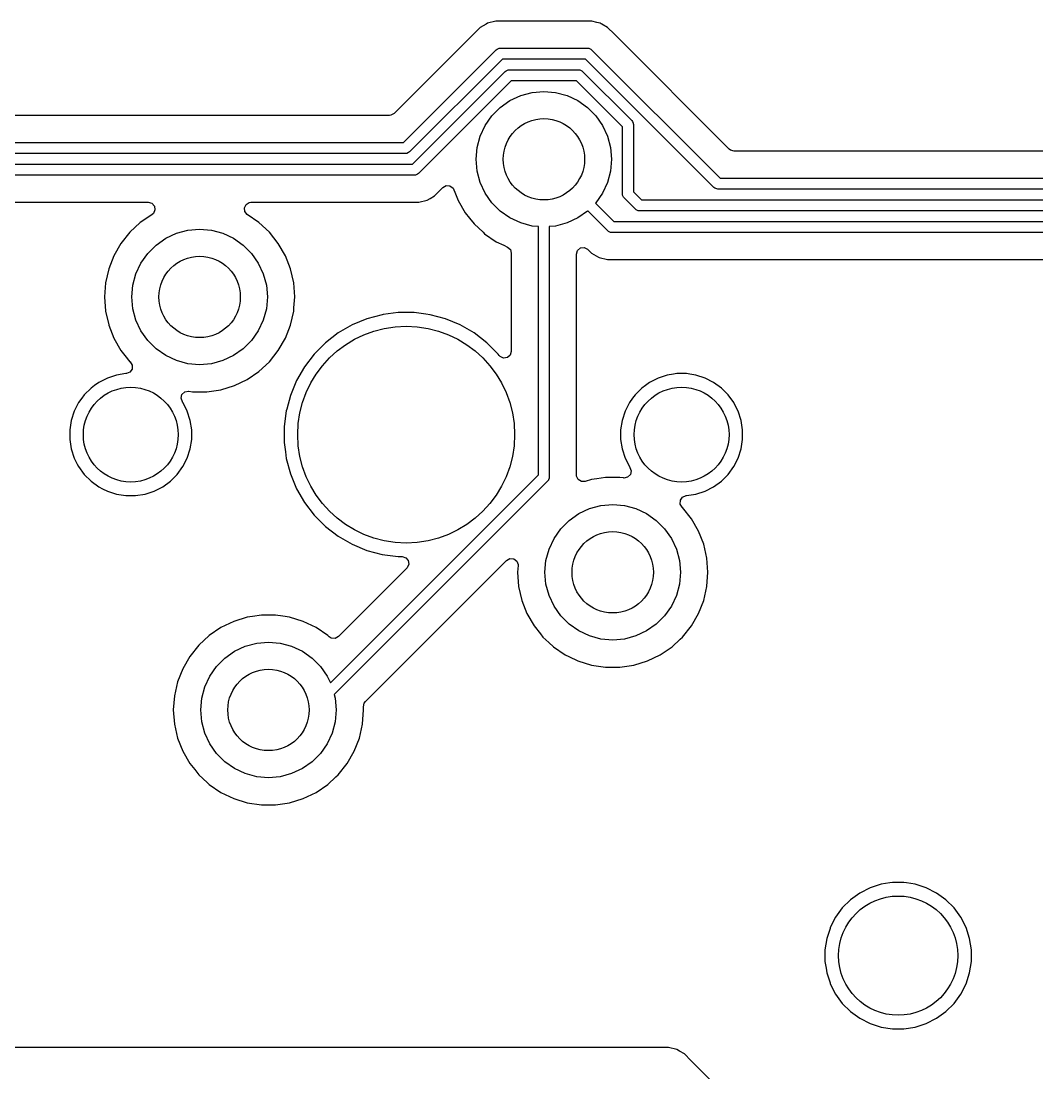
# Model space of a CAD drawing. Extents: x 98 to 223, y -135 to -41.
# Drawn here: x 137.99 to 156.73, y -81.15 to -61.74 of the extents above; entities that cross this region are included whole.
import ezdxf

# ---------------------------------------------------------------- set-up
doc = ezdxf.new("R2010")
doc.units = 0
doc.layers.add('BLACK', color=7, linetype='CONTINUOUS')

msp = doc.modelspace()

# ---------------------------------------------------------------- linework, layer by layer
at = {"layer": 'BLACK', "linetype": 'CONTINUOUS'}
for p, q in [((146.461064, -61.863231), (146.34926, -61.975036)), ((146.461069, -61.863227), (146.461064, -61.863231)), ((146.570042, -61.800313), (146.461069, -61.863227)), ((146.570044, -61.800312), (146.570042, -61.800313)), ((146.570046, -61.800311), (146.570044, -61.800312)), ((146.572335, -61.798988), (146.570046, -61.800311)), ((146.597994, -61.784173), (146.572335, -61.798988)), ((146.750725, -61.74325), (146.597994, -61.784173)), ((148.358549, -61.74325), (146.750725, -61.74325)), ((148.358565, -61.743249), (148.358549, -61.74325)), ((148.366161, -61.743249), (148.358565, -61.743249)), ((148.524275, -61.743249), (148.366161, -61.743249)), ((148.615911, -61.767803), (148.524275, -61.743249)), ((148.677005, -61.784173), (148.615911, -61.767803)), ((148.695371, -61.794778), (148.677004, -61.784173)), ((148.677004, -61.784173), (148.677005, -61.784173)), ((148.704954, -61.800311), (148.695371, -61.794778)), ((148.704956, -61.800312), (148.704954, -61.800311)), ((148.704958, -61.800313), (148.704956, -61.800312)), ((148.81393, -61.863227), (148.704958, -61.800313)), ((148.813935, -61.863231), (148.81393, -61.863227)), ((148.932806, -61.982102), (148.813935, -61.863231)), ((146.34926, -61.975036), (144.874866, -63.449431)), ((148.932808, -61.982105), (148.932806, -61.982102)), ((151.057633, -64.10693), (148.932808, -61.982105)), ((145.04586, -63.98625), (146.759071, -62.273039)), ((146.759071, -62.273039), (146.774225, -62.260603)), ((146.774225, -62.260603), (146.810273, -62.245671)), ((146.810273, -62.245671), (146.829782, -62.24375)), ((146.829782, -62.24375), (148.445218, -62.24375)), ((148.445218, -62.24375), (148.464727, -62.245671)), ((148.464727, -62.245671), (148.500775, -62.260603)), ((148.500775, -62.260603), (148.515929, -62.273039)), ((148.515929, -62.273039), (150.886639, -64.643749)), ((146.871204, -62.44375), (145.157993, -64.156961)), ((148.403796, -62.44375), (146.871204, -62.44375)), ((150.774506, -64.81446), (148.403796, -62.44375)), ((145.211546, -64.38625), (146.924757, -62.673039)), ((146.924757, -62.673039), (146.939911, -62.660603)), ((146.939911, -62.660603), (146.975959, -62.645671)), ((146.975959, -62.645671), (146.995468, -62.64375)), ((146.995468, -62.64375), (148.279532, -62.64375)), ((148.279532, -62.64375), (148.299041, -62.645671)), ((148.299041, -62.645671), (148.335089, -62.660603)), ((148.335089, -62.660603), (148.350243, -62.673039)), ((148.350243, -62.673039), (149.258211, -63.581008)), ((147.03689, -62.84375), (145.323679, -64.556961)), ((148.23811, -62.84375), (147.03689, -62.84375)), ((149.0875, -63.693139), (148.23811, -62.84375)), ((147.209975, -63.119134), (147.42044, -63.06274)), ((147.42044, -63.06274), (147.6375, -63.04375)), ((147.6375, -63.04375), (147.85456, -63.06274)), ((147.85456, -63.06274), (148.065025, -63.119134)), ((146.834015, -63.336194), (147.0125, -63.211218)), ((147.0125, -63.211218), (147.209975, -63.119134)), ((148.065025, -63.119134), (148.2625, -63.211218)), ((148.2625, -63.211218), (148.440985, -63.336194)), ((144.874866, -63.449431), (144.813543, -63.482916)), ((146.679944, -63.490265), (146.834015, -63.336194)), ((148.440985, -63.336194), (148.595056, -63.490265)), ((144.787185, -63.48575), (124.11917, -63.48575)), ((144.813543, -63.482916), (144.787185, -63.48575)), ((146.554968, -63.66875), (146.679944, -63.490265)), ((148.595056, -63.490265), (148.720032, -63.66875)), ((149.258211, -63.581008), (149.270648, -63.596161)), ((149.270648, -63.596161), (149.284677, -63.630032)), ((149.284677, -63.630032), (149.285579, -63.632209)), ((149.285579, -63.632209), (149.2875, -63.651718)), ((149.2875, -63.651718), (149.2875, -64.89436)), ((146.462884, -63.866225), (146.554968, -63.66875)), ((148.720032, -63.66875), (148.812116, -63.866225)), ((149.0875, -64.935782), (149.0875, -63.693139)), ((124.0325, -63.98625), (145.04586, -63.98625)), ((146.40649, -64.07669), (146.462884, -63.866225)), ((148.812116, -63.866225), (148.86851, -64.07669)), ((145.087282, -64.18625), (124.073921, -64.18625)), ((145.106791, -64.184329), (145.087282, -64.18625)), ((145.142839, -64.169397), (145.106791, -64.184329)), ((145.157993, -64.156961), (145.142839, -64.169397)), ((146.3875, -64.29375), (146.40649, -64.07669)), ((148.86851, -64.07669), (148.8875, -64.29375)), ((151.078275, -64.123564), (151.057633, -64.10693)), ((151.145314, -64.143249), (151.078275, -64.123564)), ((179.488679, -64.143249), (151.145314, -64.143249)), ((133.1575, -64.38625), (145.211546, -64.38625)), ((146.40649, -64.51081), (146.3875, -64.29375)), ((148.8875, -64.29375), (148.86851, -64.51081)), ((145.252968, -64.58625), (133.198922, -64.58625)), ((145.272477, -64.584329), (145.252968, -64.58625)), ((145.308525, -64.569397), (145.272477, -64.584329)), ((145.323679, -64.556961), (145.308525, -64.569397)), ((146.462884, -64.721275), (146.40649, -64.51081)), ((148.86851, -64.51081), (148.812116, -64.721275)), ((145.743696, -64.844756), (145.774643, -64.813808)), ((145.774643, -64.813808), (145.835964, -64.780325)), ((145.835964, -64.780325), (145.905656, -64.785309)), ((145.905656, -64.785309), (145.961589, -64.827181)), ((146.554968, -64.91875), (146.462884, -64.721275)), ((148.812116, -64.721275), (148.720032, -64.91875)), ((150.78966, -64.826896), (150.774506, -64.81446)), ((150.886639, -64.643749), (186.901874, -64.643749)), ((145.538425, -65.014839), (145.621684, -64.96677)), ((145.621684, -64.96677), (145.733488, -64.854966)), ((145.733488, -64.854964), (145.743692, -64.844761)), ((145.733488, -64.854966), (145.733488, -64.854964)), ((145.743692, -64.844761), (145.743696, -64.844756)), ((145.961589, -64.827181), (145.97775, -64.856189)), ((145.97775, -64.856189), (145.994329, -64.898431)), ((145.994329, -64.898431), (146.055932, -65.055393)), ((146.679944, -65.097235), (146.554968, -64.91875)), ((148.720032, -64.91875), (148.595056, -65.097235)), ((149.089421, -64.955291), (149.0875, -64.935782)), ((149.104353, -64.991339), (149.089421, -64.955291)), ((149.116789, -65.006493), (149.104353, -64.991339)), ((149.324756, -65.21446), (149.116789, -65.006493)), ((149.2875, -64.89436), (149.436889, -65.043749)), ((150.825708, -64.841828), (150.78966, -64.826896)), ((150.845217, -64.843749), (150.825708, -64.841828)), ((186.860452, -64.843749), (150.845217, -64.843749)), ((133.457597, -65.08675), (140.340412, -65.08675)), ((140.340412, -65.08675), (140.407451, -65.106435)), ((140.407451, -65.106435), (140.453206, -65.159239)), ((140.453206, -65.159239), (140.46315, -65.228397)), ((142.112375, -65.189771), (142.143118, -65.127029)), ((142.120434, -65.259175), (142.112375, -65.189771)), ((142.143118, -65.127029), (142.202902, -65.090867)), ((142.202902, -65.090867), (142.234588, -65.08675)), ((142.234588, -65.08675), (145.166299, -65.08675)), ((145.166299, -65.08675), (145.166315, -65.086751)), ((145.166315, -65.086751), (145.173911, -65.086751)), ((145.173911, -65.086751), (145.332022, -65.086751)), ((145.332022, -65.086751), (145.332025, -65.086751)), ((145.332025, -65.086751), (145.484753, -65.045827)), ((145.484753, -65.045827), (145.538425, -65.014839)), ((146.055932, -65.055393), (146.187114, -65.282607)), ((146.834015, -65.251306), (146.679944, -65.097235)), ((148.595056, -65.097235), (148.588731, -65.103559)), ((148.588731, -65.103559), (148.92892, -65.443749)), ((149.436889, -65.043749), (186.676935, -65.043749)), ((140.31643, -65.377178), (140.19302, -65.461317)), ((140.409796, -65.313522), (140.31643, -65.377178)), ((140.409801, -65.313519), (140.409796, -65.313522)), ((140.410264, -65.313204), (140.409801, -65.313519)), ((140.434125, -65.291953), (140.410264, -65.313204)), ((140.46315, -65.228397), (140.434125, -65.291953)), ((142.164736, -65.313204), (142.120434, -65.259175)), ((142.165198, -65.313519), (142.164736, -65.313204)), ((142.165204, -65.313522), (142.165198, -65.313519)), ((142.381979, -65.461317), (142.165204, -65.313522)), ((146.187114, -65.282607), (146.262532, -65.377178)), ((146.262532, -65.377178), (146.350698, -65.487735)), ((147.0125, -65.376282), (146.834015, -65.251306)), ((147.209975, -65.468366), (147.0125, -65.376282)), ((148.2625, -65.376282), (148.065025, -65.468366)), ((148.440985, -65.251306), (148.2625, -65.376282)), ((148.447309, -65.244981), (148.440985, -65.251306)), ((148.816789, -65.61446), (148.447309, -65.244981)), ((149.33991, -65.226896), (149.324756, -65.21446)), ((149.375958, -65.241828), (149.33991, -65.226896)), ((149.395467, -65.243749), (149.375958, -65.241828)), ((186.635513, -65.243749), (149.395467, -65.243749)), ((140.19302, -65.461317), (140.000698, -65.639764)), ((141.07044, -65.60274), (141.2875, -65.58375)), ((141.2875, -65.58375), (141.50456, -65.60274)), ((142.574301, -65.639764), (142.381979, -65.461317)), ((146.350698, -65.487735), (146.514548, -65.639764)), ((147.42044, -65.52476), (147.209975, -65.468366)), ((147.5375, -65.535001), (147.42044, -65.52476)), ((147.5375, -70.11573), (147.5375, -65.535001)), ((147.85456, -65.52476), (147.7375, -65.535001)), ((147.7375, -65.535001), (147.7375, -70.157152)), ((148.065025, -65.468366), (147.85456, -65.52476)), ((148.92892, -65.443749), (186.511249, -65.443749)), ((140.000698, -65.639764), (139.837114, -65.844893)), ((140.484015, -65.876194), (140.6625, -65.751218)), ((140.6625, -65.751218), (140.859975, -65.659134)), ((140.859975, -65.659134), (141.07044, -65.60274)), ((141.50456, -65.60274), (141.715025, -65.659134)), ((141.715025, -65.659134), (141.9125, -65.751218)), ((141.9125, -65.751218), (142.090985, -65.876194)), ((142.574304, -65.639768), (142.574301, -65.639764)), ((142.574305, -65.639769), (142.574304, -65.639768)), ((142.737886, -65.844893), (142.574305, -65.639769)), ((146.514548, -65.639764), (146.543021, -65.666183)), ((146.543021, -65.666183), (146.759796, -65.813978)), ((148.831942, -65.626897), (148.816789, -65.61446)), ((148.86799, -65.641828), (148.831942, -65.626897)), ((148.887499, -65.643749), (148.86799, -65.641828)), ((186.469827, -65.643749), (148.887499, -65.643749)), ((139.837114, -65.844893), (139.705932, -66.072106)), ((140.329944, -66.030265), (140.484015, -65.876194)), ((142.090985, -65.876194), (142.245056, -66.030265)), ((142.869068, -66.072107), (142.737886, -65.844893)), ((146.759796, -65.813978), (146.759801, -65.81398)), ((146.759801, -65.81398), (146.759802, -65.813981)), ((146.759802, -65.813981), (146.759803, -65.813982)), ((146.759803, -65.813982), (146.899318, -65.881168)), ((146.899318, -65.881168), (146.966801, -65.913666)), ((146.966801, -65.913666), (147.018661, -65.960488)), ((147.018661, -65.960488), (147.037, -66.025386)), ((148.238, -66.042848), (148.257685, -65.975809)), ((148.257685, -65.975809), (148.310489, -65.930054)), ((148.310489, -65.930054), (148.379647, -65.92011)), ((148.379647, -65.92011), (148.443203, -65.949135)), ((148.443203, -65.949135), (148.449681, -65.955167)), ((148.449681, -65.955167), (148.518783, -66.024269)), ((139.705932, -66.072106), (139.610082, -66.316328)), ((140.204968, -66.20875), (140.329944, -66.030265)), ((142.245056, -66.030265), (142.370032, -66.20875)), ((142.96492, -66.316334), (142.869068, -66.072107)), ((147.037, -66.025386), (147.037, -67.839211)), ((148.238, -70.120364), (148.238, -66.042848)), ((148.518783, -66.024269), (148.518785, -66.02427)), ((148.518785, -66.02427), (148.518789, -66.024273)), ((148.518789, -66.024273), (148.646992, -66.09829)), ((148.646992, -66.09829), (148.655715, -66.103326)), ((148.655715, -66.103326), (148.808442, -66.14425)), ((148.808442, -66.14425), (148.808444, -66.14425)), ((148.808444, -66.14425), (148.974153, -66.14425)), ((148.974153, -66.14425), (148.974169, -66.144249)), ((148.974169, -66.144249), (168.450904, -66.144249)), ((139.610076, -66.316347), (139.551697, -66.572124)), ((139.610082, -66.316328), (139.610076, -66.316347)), ((140.112884, -66.406225), (140.204968, -66.20875)), ((142.370032, -66.20875), (142.462116, -66.406225)), ((143.023302, -66.57212), (142.96492, -66.316334)), ((140.05649, -66.61669), (140.112884, -66.406225)), ((142.462116, -66.406225), (142.51851, -66.61669)), ((139.551696, -66.572129), (139.532092, -66.833745)), ((139.551697, -66.572124), (139.551696, -66.572129)), ((140.0375, -66.83375), (140.05649, -66.61669)), ((142.51851, -66.61669), (142.5375, -66.83375)), ((143.023302, -66.572124), (143.023302, -66.57212)), ((143.023303, -66.572129), (143.023302, -66.572124)), ((143.042908, -66.833745), (143.023303, -66.572129)), ((139.532092, -66.833745), (139.532092, -66.833754)), ((139.532092, -66.833754), (139.551696, -67.09537)), ((140.05649, -67.05081), (140.0375, -66.83375)), ((142.5375, -66.83375), (142.51851, -67.05081)), ((143.027901, -67.034015), (143.042908, -66.833754)), ((143.042908, -66.833754), (143.042908, -66.833745)), ((139.551696, -67.09537), (139.551697, -67.095375)), ((139.551697, -67.095375), (139.610076, -67.351152)), ((140.112884, -67.261275), (140.05649, -67.05081)), ((142.51851, -67.05081), (142.462116, -67.261275)), ((142.96492, -67.351166), (143.023302, -67.09538)), ((143.023302, -67.09538), (143.027901, -67.034015)), ((144.949986, -67.12325), (144.671585, -67.159903)), ((144.949994, -67.12325), (144.949986, -67.12325)), ((145.245006, -67.12325), (144.949994, -67.12325)), ((145.245013, -67.12325), (145.245006, -67.12325)), ((145.457716, -67.151254), (145.245013, -67.12325)), ((140.204968, -67.45875), (140.112884, -67.261275)), ((142.462116, -67.261275), (142.370032, -67.45875)), ((144.372538, -67.238114), (144.099999, -67.351004)), ((144.372548, -67.238111), (144.372538, -67.238114)), ((144.657507, -67.161757), (144.372548, -67.238111)), ((144.671585, -67.159903), (144.657507, -67.161757)), ((145.537493, -67.161757), (145.457716, -67.151254)), ((145.822452, -67.238111), (145.537493, -67.161757)), ((145.822454, -67.238112), (145.822452, -67.238111)), ((145.822461, -67.238114), (145.822454, -67.238112)), ((146.095, -67.351004), (145.822461, -67.238114)), ((139.610076, -67.351152), (139.610078, -67.351161)), ((139.610078, -67.351161), (139.61008, -67.351166)), ((139.61008, -67.351166), (139.705932, -67.595393)), ((140.329944, -67.637235), (140.204968, -67.45875)), ((142.370032, -67.45875), (142.245056, -67.637235)), ((142.869068, -67.595393), (142.96492, -67.351166)), ((143.844506, -67.498511), (143.610459, -67.678102)), ((144.099989, -67.351008), (143.844506, -67.498511)), ((144.099999, -67.351004), (144.099989, -67.351008)), ((146.09501, -67.351008), (146.095, -67.351004)), ((146.350493, -67.498511), (146.09501, -67.351008)), ((146.58454, -67.678102), (146.350493, -67.498511)), ((139.705932, -67.595393), (139.837114, -67.822607)), ((140.484015, -67.791306), (140.329944, -67.637235)), ((142.245056, -67.637235), (142.090985, -67.791306)), ((142.737886, -67.822607), (142.869068, -67.595393)), ((143.610452, -67.678108), (143.401858, -67.886702)), ((143.610459, -67.678102), (143.610452, -67.678108)), ((146.584547, -67.678108), (146.58454, -67.678102)), ((146.793144, -67.886705), (146.584547, -67.678108)), ((139.837114, -67.822607), (139.910555, -67.914699)), ((139.910555, -67.914699), (140.000697, -68.027734)), ((140.6625, -67.916282), (140.484015, -67.791306)), ((140.859975, -68.008366), (140.6625, -67.916282)), ((141.9125, -67.916282), (141.715025, -68.008366)), ((142.090985, -67.791306), (141.9125, -67.916282)), ((142.574305, -68.027731), (142.737886, -67.822607)), ((143.401852, -67.886709), (143.222261, -68.120756)), ((143.401858, -67.886702), (143.401852, -67.886709)), ((146.814625, -67.914699), (146.793144, -67.886705)), ((146.831797, -67.932924), (146.814625, -67.914699)), ((147.017315, -67.90625), (146.964511, -67.952005)), ((147.037, -67.839211), (147.017315, -67.90625)), ((140.000697, -68.027734), (140.006877, -68.033467)), ((140.006877, -68.033467), (140.042633, -68.093494)), ((140.042633, -68.093494), (140.04026, -68.163324)), ((141.07044, -68.06476), (140.859975, -68.008366)), ((141.2875, -68.08375), (141.07044, -68.06476)), ((141.50456, -68.06476), (141.2875, -68.08375)), ((141.715025, -68.008366), (141.50456, -68.06476)), ((142.381979, -68.206183), (142.574305, -68.027731)), ((146.895353, -67.961949), (146.831797, -67.932924)), ((146.964511, -67.952005), (146.895353, -67.961949)), ((139.753943, -68.275964), (139.58546, -68.330706)), ((139.928928, -68.248248), (139.753943, -68.275964)), ((139.932288, -68.247984), (139.928928, -68.248248)), ((139.936006, -68.247634), (139.932288, -68.247984)), ((140.000511, -68.220785), (139.936006, -68.247634)), ((140.04026, -68.163324), (140.000511, -68.220785)), ((142.165204, -68.353978), (142.381979, -68.206183)), ((143.222261, -68.120756), (143.074758, -68.376239)), ((149.913943, -68.275964), (149.74546, -68.330706)), ((150.030595, -68.257488), (149.913943, -68.275964)), ((150.088921, -68.24825), (150.030595, -68.257488)), ((150.266079, -68.24825), (150.088921, -68.24825)), ((150.329196, -68.258247), (150.266079, -68.24825)), ((150.441056, -68.275964), (150.329196, -68.258247)), ((150.609539, -68.330706), (150.441056, -68.275964)), ((139.349604, -68.467811), (139.284286, -68.515267)), ((139.427609, -68.411136), (139.349604, -68.467811)), ((139.585457, -68.330707), (139.427609, -68.411136)), ((139.58546, -68.330706), (139.585457, -68.330707)), ((141.678115, -68.545146), (141.928823, -68.467813)), ((141.928823, -68.467813), (142.165204, -68.353978)), ((143.074754, -68.376249), (142.961864, -68.648788)), ((143.074758, -68.376239), (143.074754, -68.376249)), ((149.509604, -68.467811), (149.444286, -68.515267)), ((149.587609, -68.411136), (149.509604, -68.467811)), ((149.745457, -68.330707), (149.587609, -68.411136)), ((149.74546, -68.330706), (149.745457, -68.330707)), ((150.609542, -68.330707), (150.609539, -68.330706)), ((150.76739, -68.411136), (150.609542, -68.330707)), ((150.910714, -68.515267), (150.76739, -68.411136)), ((139.114296, -68.702088), (139.054886, -68.783859)), ((139.159017, -68.640536), (139.114296, -68.702088)), ((139.159019, -68.640534), (139.159017, -68.640536)), ((139.284283, -68.515269), (139.159019, -68.640533)), ((139.159019, -68.640533), (139.159019, -68.640534)), ((139.284284, -68.515269), (139.284283, -68.515269)), ((139.284286, -68.515267), (139.284284, -68.515269)), ((140.946222, -68.703722), (140.962048, -68.635668)), ((140.962048, -68.635668), (141.012154, -68.586973)), ((141.012154, -68.586973), (141.080632, -68.573098)), ((141.080632, -68.573098), (141.088492, -68.574026)), ((141.088492, -68.574026), (141.156318, -68.58425)), ((141.156318, -68.58425), (141.418682, -68.58425)), ((141.418682, -68.58425), (141.678115, -68.545146)), ((142.961861, -68.648798), (142.894084, -68.901749)), ((142.961864, -68.648788), (142.961861, -68.648798)), ((149.274296, -68.702088), (149.214886, -68.783859)), ((149.319017, -68.640536), (149.274296, -68.702088)), ((149.319019, -68.640534), (149.319017, -68.640536)), ((149.444283, -68.515269), (149.319019, -68.640533)), ((149.319019, -68.640533), (149.319019, -68.640534)), ((149.444284, -68.515269), (149.444283, -68.515269)), ((149.444286, -68.515267), (149.444284, -68.515269)), ((151.035983, -68.640536), (150.910714, -68.515267)), ((151.140114, -68.78386), (151.035983, -68.640536)), ((139.054886, -68.783859), (138.974457, -68.941707)), ((140.969702, -68.769528), (140.946222, -68.703722)), ((140.973663, -68.774981), (140.969702, -68.769528)), ((140.980114, -68.78386), (140.973663, -68.774981)), ((141.03269, -68.887045), (140.980114, -68.78386)), ((141.060542, -68.941707), (141.03269, -68.887045)), ((149.214886, -68.783859), (149.134457, -68.941707)), ((151.179561, -68.861279), (151.140114, -68.78386)), ((151.220542, -68.941707), (151.179561, -68.861279)), ((138.974456, -68.94171), (138.919714, -69.110193)), ((138.974457, -68.941707), (138.974456, -68.94171)), ((141.060542, -68.941708), (141.060542, -68.941707)), ((141.115286, -69.110195), (141.060542, -68.941708)), ((142.885506, -68.933765), (142.847, -69.226236)), ((142.885508, -68.933754), (142.885506, -68.933765)), ((142.894084, -68.901749), (142.885508, -68.933754)), ((149.134456, -68.94171), (149.079714, -69.110193)), ((149.134457, -68.941707), (149.134456, -68.94171)), ((151.220542, -68.941708), (151.220542, -68.941707)), ((151.275286, -69.110195), (151.220542, -68.941708)), ((138.919714, -69.110193), (138.892, -69.285171)), ((141.143, -69.285171), (141.115286, -69.110195)), ((142.847, -69.226236), (142.847, -69.521263)), ((149.079714, -69.110193), (149.052, -69.285171)), ((151.303, -69.285171), (151.275286, -69.110195)), ((138.892, -69.285171), (138.892, -69.462328)), ((138.892, -69.462328), (138.919714, -69.637306)), ((141.115286, -69.637305), (141.143, -69.462329)), ((141.143, -69.462329), (141.143, -69.285171)), ((149.052, -69.285171), (149.052, -69.462328)), ((149.052, -69.462328), (149.079714, -69.637306)), ((151.275286, -69.637305), (151.303, -69.462329)), ((151.303, -69.462329), (151.303, -69.285171)), ((138.919714, -69.637306), (138.974456, -69.805789)), ((141.060542, -69.805792), (141.115286, -69.637305)), ((142.847, -69.521263), (142.86938, -69.69125)), ((149.079714, -69.637306), (149.134456, -69.805789)), ((151.220542, -69.805792), (151.275286, -69.637305)), ((138.974456, -69.805789), (138.974457, -69.805792)), ((138.974457, -69.805792), (139.031258, -69.917268)), ((140.980114, -69.96364), (141.060542, -69.805792)), ((142.86938, -69.69125), (142.885507, -69.813743)), ((142.885507, -69.813743), (142.961861, -70.098701)), ((149.134456, -69.805789), (149.134457, -69.805792)), ((149.134457, -69.805792), (149.214887, -69.963642)), ((151.140114, -69.96364), (151.220542, -69.805792)), ((139.031258, -69.917268), (139.054886, -69.96364)), ((139.054886, -69.96364), (139.159017, -70.106964)), ((140.875983, -70.106964), (140.980114, -69.96364)), ((149.214887, -69.963642), (149.225298, -69.977972)), ((149.225298, -69.977972), (149.248777, -70.043779)), ((149.248777, -70.043779), (149.232951, -70.111832)), ((151.035983, -70.106964), (151.140114, -69.96364)), ((139.159017, -70.106964), (139.284286, -70.232233)), ((139.284286, -70.232233), (139.42761, -70.336364)), ((140.60739, -70.336364), (140.750714, -70.232233)), ((140.750714, -70.232233), (140.875983, -70.106964)), ((142.961861, -70.098701), (142.961864, -70.098711)), ((142.961864, -70.098711), (143.074754, -70.37125)), ((143.698689, -73.95454), (147.5375, -70.11573)), ((147.708211, -70.227863), (143.769675, -74.166398)), ((147.720647, -70.212709), (147.708211, -70.227863)), ((147.722324, -70.208661), (147.720647, -70.212709)), ((147.735579, -70.176661), (147.722324, -70.208661)), ((147.7375, -70.157152), (147.735579, -70.176661)), ((148.239513, -70.139678), (148.238, -70.120364)), ((148.2694, -70.202834), (148.239513, -70.139678)), ((148.328686, -70.239805), (148.2694, -70.202834)), ((148.398549, -70.238855), (148.328686, -70.239805)), ((148.516872, -70.202357), (148.398549, -70.238855)), ((148.516882, -70.202355), (148.516872, -70.202357)), ((148.516885, -70.202354), (148.516882, -70.202355)), ((148.614747, -70.187603), (148.516885, -70.202354)), ((148.776312, -70.16325), (148.614747, -70.187603)), ((148.776318, -70.16325), (148.776312, -70.16325)), ((149.038682, -70.16325), (148.776318, -70.16325)), ((149.038689, -70.16325), (149.038682, -70.16325)), ((149.106498, -70.173471), (149.038689, -70.16325)), ((149.114366, -70.174401), (149.106498, -70.173471)), ((149.182844, -70.160526), (149.114366, -70.174401)), ((149.232951, -70.111832), (149.182844, -70.160526)), ((150.76739, -70.336364), (150.910714, -70.232233)), ((150.910714, -70.232233), (151.035983, -70.106964)), ((139.42761, -70.336364), (139.496807, -70.371622)), ((139.496807, -70.371622), (139.585457, -70.416792)), ((139.585457, -70.416792), (139.58546, -70.416793)), ((139.58546, -70.416793), (139.622052, -70.428682)), ((139.622052, -70.428682), (139.753945, -70.471536)), ((140.281055, -70.471536), (140.449542, -70.416792)), ((140.449542, -70.416792), (140.60739, -70.336364)), ((143.074754, -70.37125), (143.074758, -70.37126)), ((143.074758, -70.37126), (143.222261, -70.626743)), ((150.441055, -70.471536), (150.609542, -70.416792)), ((150.609542, -70.416792), (150.76739, -70.336364)), ((139.753945, -70.471536), (139.928921, -70.49925)), ((139.928921, -70.49925), (139.928922, -70.49925)), ((139.928922, -70.49925), (140.106078, -70.49925)), ((140.106078, -70.49925), (140.106079, -70.49925)), ((140.106079, -70.49925), (140.281055, -70.471536)), ((143.222261, -70.626743), (143.401852, -70.86079)), ((150.152366, -70.654004), (150.154739, -70.584175)), ((150.154739, -70.584175), (150.194488, -70.526714)), ((150.194488, -70.526714), (150.258993, -70.499865)), ((150.258993, -70.499865), (150.262727, -70.499514)), ((150.262727, -70.499514), (150.266076, -70.49925)), ((150.266076, -70.49925), (150.266079, -70.49925)), ((150.266079, -70.49925), (150.441055, -70.471536)), ((148.104015, -70.956194), (148.2825, -70.831218)), ((148.2825, -70.831218), (148.479975, -70.739134)), ((148.479975, -70.739134), (148.69044, -70.68274)), ((148.69044, -70.68274), (148.9075, -70.66375)), ((148.9075, -70.66375), (149.12456, -70.68274)), ((149.12456, -70.68274), (149.335025, -70.739134)), ((149.335025, -70.739134), (149.5325, -70.831218)), ((149.5325, -70.831218), (149.710985, -70.956194)), ((150.188122, -70.714031), (150.152366, -70.654004)), ((150.194298, -70.719761), (150.188122, -70.714031)), ((150.194299, -70.719762), (150.194298, -70.719761)), ((150.194303, -70.719767), (150.194299, -70.719762)), ((150.194305, -70.719769), (150.194303, -70.719767)), ((150.357886, -70.924893), (150.194305, -70.719769)), ((143.401852, -70.86079), (143.401858, -70.860797)), ((143.401858, -70.860797), (143.610452, -71.069391)), ((147.949944, -71.110265), (148.104015, -70.956194)), ((149.710985, -70.956194), (149.865056, -71.110265)), ((150.489068, -71.152107), (150.357886, -70.924893)), ((143.610452, -71.069391), (143.610459, -71.069397)), ((143.610459, -71.069397), (143.844506, -71.248988)), ((147.824968, -71.28875), (147.949944, -71.110265)), ((149.865056, -71.110265), (149.990032, -71.28875)), ((150.58492, -71.396334), (150.489068, -71.152107)), ((143.844506, -71.248988), (144.099989, -71.396491)), ((144.099989, -71.396491), (144.09999, -71.396491)), ((144.09999, -71.396491), (144.099993, -71.396493)), ((144.099993, -71.396493), (144.372548, -71.509389)), ((147.732884, -71.486225), (147.824968, -71.28875)), ((149.990032, -71.28875), (150.082116, -71.486225)), ((150.643302, -71.65212), (150.58492, -71.396334)), ((144.372548, -71.509389), (144.657507, -71.585743)), ((144.657507, -71.585743), (144.949994, -71.62425)), ((147.67649, -71.69669), (147.732884, -71.486225)), ((150.082116, -71.486225), (150.13851, -71.69669)), ((144.596214, -74.047671), (146.949968, -71.693917)), ((144.949994, -71.62425), (144.950001, -71.62425)), ((144.950001, -71.62425), (145.021804, -71.62425)), ((145.021804, -71.62425), (145.088843, -71.643935)), ((145.088843, -71.643935), (145.134598, -71.696739)), ((145.144542, -71.765897), (145.115517, -71.829453)), ((145.134598, -71.696739), (145.144542, -71.765897)), ((146.949968, -71.693917), (147.011289, -71.660434)), ((147.011289, -71.660434), (147.080981, -71.665418)), ((147.080981, -71.665418), (147.136914, -71.70729)), ((147.136914, -71.70729), (147.161331, -71.772754)), ((147.1613, -71.790866), (147.152092, -71.913745)), ((147.161331, -71.772754), (147.1613, -71.790866)), ((147.6575, -71.91375), (147.67649, -71.69669)), ((150.13851, -71.69669), (150.1575, -71.91375)), ((150.643302, -71.652124), (150.643302, -71.65212)), ((150.643303, -71.652129), (150.643302, -71.652124)), ((150.662908, -71.913745), (150.643303, -71.652129)), ((145.109485, -71.835931), (143.846469, -73.098946)), ((145.115517, -71.829453), (145.109485, -71.835931)), ((147.152092, -71.913745), (147.152092, -71.913754)), ((147.152092, -71.913754), (147.171696, -72.17537)), ((147.67649, -72.13081), (147.6575, -71.91375)), ((150.1575, -71.91375), (150.13851, -72.13081)), ((150.643303, -72.17537), (150.662908, -71.913754)), ((150.662908, -71.913754), (150.662908, -71.913745)), ((147.171696, -72.17537), (147.171697, -72.175375)), ((147.171697, -72.175375), (147.230076, -72.431152)), ((147.732884, -72.341275), (147.67649, -72.13081)), ((150.13851, -72.13081), (150.082116, -72.341275)), ((150.58492, -72.431166), (150.643302, -72.17538)), ((150.643302, -72.17538), (150.643303, -72.17537)), ((147.824968, -72.53875), (147.732884, -72.341275)), ((150.082116, -72.341275), (149.990032, -72.53875)), ((147.230076, -72.431152), (147.230078, -72.431161)), ((147.230078, -72.431161), (147.23008, -72.431166)), ((147.23008, -72.431166), (147.325932, -72.675393)), ((147.949944, -72.717235), (147.824968, -72.53875)), ((149.990032, -72.53875), (149.865056, -72.717235)), ((150.489068, -72.675393), (150.58492, -72.431166)), ((142.166876, -72.742356), (141.916173, -72.819688)), ((142.166882, -72.742355), (142.166876, -72.742356)), ((142.166885, -72.742354), (142.166882, -72.742355)), ((142.264747, -72.727603), (142.166885, -72.742354)), ((142.426312, -72.70325), (142.264747, -72.727603)), ((142.426318, -72.70325), (142.426312, -72.70325)), ((142.688682, -72.70325), (142.426318, -72.70325)), ((142.688687, -72.70325), (142.688682, -72.70325)), ((142.823323, -72.723544), (142.688687, -72.70325)), ((142.948115, -72.742354), (142.823323, -72.723544)), ((142.948119, -72.742355), (142.948115, -72.742354)), ((142.948123, -72.742356), (142.948119, -72.742355)), ((143.198827, -72.819688), (142.948123, -72.742356)), ((147.325932, -72.675393), (147.457114, -72.902607)), ((148.104015, -72.871306), (147.949944, -72.717235)), ((149.865056, -72.717235), (149.710985, -72.871306)), ((150.357886, -72.902607), (150.489068, -72.675393)), ((141.679802, -72.933518), (141.46302, -73.081317)), ((141.679803, -72.933517), (141.679802, -72.933518)), ((141.916173, -72.819688), (141.679803, -72.933517)), ((143.435196, -72.933517), (143.198825, -72.819688)), ((143.198825, -72.819688), (143.198827, -72.819688)), ((143.435197, -72.933518), (143.435196, -72.933517)), ((143.4352, -72.93352), (143.435197, -72.933518)), ((143.435204, -72.933522), (143.4352, -72.93352)), ((143.651979, -73.081317), (143.435204, -72.933522)), ((147.457114, -72.902607), (147.572543, -73.04735)), ((148.2825, -72.996282), (148.104015, -72.871306)), ((149.710985, -72.871306), (149.5325, -72.996282)), ((150.194305, -73.107731), (150.357886, -72.902607)), ((141.46302, -73.081317), (141.270698, -73.259764)), ((143.651983, -73.08132), (143.651979, -73.081317)), ((143.674446, -73.102163), (143.651983, -73.08132)), ((143.715454, -73.127447), (143.674446, -73.102163)), ((143.785146, -73.132431), (143.715454, -73.127447)), ((143.846469, -73.098946), (143.785146, -73.132431)), ((147.572543, -73.04735), (147.620698, -73.107735)), ((147.620698, -73.107735), (147.73031, -73.209439)), ((148.479975, -73.088366), (148.2825, -72.996282)), ((148.69044, -73.14476), (148.479975, -73.088366)), ((148.9075, -73.16375), (148.69044, -73.14476)), ((149.12456, -73.14476), (148.9075, -73.16375)), ((149.335025, -73.088366), (149.12456, -73.14476)), ((149.5325, -72.996282), (149.335025, -73.088366)), ((150.001979, -73.286183), (150.151233, -73.147695)), ((150.151233, -73.147695), (150.194301, -73.107735)), ((150.194301, -73.107733), (150.194305, -73.107731)), ((150.194301, -73.107735), (150.194301, -73.107733)), ((141.270698, -73.259764), (141.107114, -73.464893)), ((141.9325, -73.371218), (142.129975, -73.279134)), ((142.129975, -73.279134), (142.34044, -73.22274)), ((142.34044, -73.22274), (142.5575, -73.20375)), ((142.5575, -73.20375), (142.77456, -73.22274)), ((142.77456, -73.22274), (142.985025, -73.279134)), ((142.985025, -73.279134), (143.1825, -73.371218)), ((147.73031, -73.209439), (147.813021, -73.286183)), ((147.813021, -73.286183), (148.029796, -73.433978)), ((149.785204, -73.433978), (150.001979, -73.286183)), ((141.107114, -73.464893), (140.975932, -73.692106)), ((141.599944, -73.650265), (141.754015, -73.496194)), ((141.754015, -73.496194), (141.9325, -73.371218)), ((143.1825, -73.371218), (143.360985, -73.496194)), ((143.360985, -73.496194), (143.515056, -73.650265)), ((148.029796, -73.433978), (148.029801, -73.43398)), ((148.029801, -73.43398), (148.029802, -73.433981)), ((148.029802, -73.433981), (148.029803, -73.433982)), ((148.029803, -73.433982), (148.096751, -73.466222)), ((148.096751, -73.466222), (148.266173, -73.547811)), ((148.266173, -73.547811), (148.266174, -73.547811)), ((148.266174, -73.547811), (148.266177, -73.547813)), ((148.266177, -73.547813), (148.516885, -73.625146)), ((149.298115, -73.625146), (149.548823, -73.547813)), ((149.548823, -73.547813), (149.785204, -73.433978)), ((140.975932, -73.692106), (140.880082, -73.936328)), ((141.474968, -73.82875), (141.599944, -73.650265)), ((143.515056, -73.650265), (143.640032, -73.82875)), ((148.516885, -73.625146), (148.776318, -73.66425)), ((148.776318, -73.66425), (149.038682, -73.66425)), ((149.038682, -73.66425), (149.298115, -73.625146)), ((140.880076, -73.936347), (140.821697, -74.192124)), ((140.880082, -73.936328), (140.880076, -73.936347)), ((141.382884, -74.026225), (141.474968, -73.82875)), ((143.640032, -73.82875), (143.698689, -73.95454)), ((141.32649, -74.23669), (141.382884, -74.026225)), ((144.344568, -74.299317), (144.596214, -74.047671)), ((140.821696, -74.192129), (140.802092, -74.453745)), ((140.821697, -74.192124), (140.821696, -74.192129)), ((141.3075, -74.45375), (141.32649, -74.23669)), ((143.769675, -74.166398), (143.78851, -74.23669)), ((143.78851, -74.23669), (143.8075, -74.45375)), ((144.308599, -74.39626), (144.323217, -74.32794)), ((144.323217, -74.32794), (144.344568, -74.299317)), ((140.802092, -74.453745), (140.802092, -74.453754)), ((140.802092, -74.453754), (140.821696, -74.71537)), ((141.32649, -74.67081), (141.3075, -74.45375)), ((143.8075, -74.45375), (143.78851, -74.67081)), ((144.293303, -74.71537), (144.312908, -74.453754)), ((144.312623, -74.449955), (144.308599, -74.39626)), ((144.312908, -74.453749), (144.312623, -74.449955)), ((144.312908, -74.453754), (144.312908, -74.453749)), ((140.821696, -74.71537), (140.821697, -74.715375)), ((140.821697, -74.715375), (140.880076, -74.971152)), ((141.382884, -74.881275), (141.32649, -74.67081)), ((143.78851, -74.67081), (143.732116, -74.881275)), ((144.23492, -74.971166), (144.293302, -74.71538)), ((144.293302, -74.71538), (144.293303, -74.71537)), ((141.474968, -75.07875), (141.382884, -74.881275)), ((143.732116, -74.881275), (143.640032, -75.07875)), ((140.880076, -74.971152), (140.880078, -74.971161)), ((140.880078, -74.971161), (140.88008, -74.971166)), ((140.88008, -74.971166), (140.975932, -75.215393)), ((141.599944, -75.257235), (141.474968, -75.07875)), ((143.640032, -75.07875), (143.515056, -75.257235)), ((144.139068, -75.215393), (144.23492, -74.971166)), ((140.975932, -75.215393), (141.107114, -75.442607)), ((141.754015, -75.411306), (141.599944, -75.257235)), ((143.515056, -75.257235), (143.360985, -75.411306)), ((144.007886, -75.442607), (144.139068, -75.215393)), ((141.107114, -75.442607), (141.196654, -75.554886)), ((141.9325, -75.536282), (141.754015, -75.411306)), ((143.360985, -75.411306), (143.1825, -75.536282)), ((143.844305, -75.647731), (144.007886, -75.442607)), ((141.196654, -75.554886), (141.270698, -75.647735)), ((141.270698, -75.647735), (141.42676, -75.792538)), ((142.129975, -75.628366), (141.9325, -75.536282)), ((142.34044, -75.68476), (142.129975, -75.628366)), ((142.5575, -75.70375), (142.34044, -75.68476)), ((142.77456, -75.68476), (142.5575, -75.70375)), ((142.985025, -75.628366), (142.77456, -75.68476)), ((143.1825, -75.536282), (142.985025, -75.628366)), ((143.651979, -75.826183), (143.801559, -75.687393)), ((143.801559, -75.687393), (143.844301, -75.647735)), ((143.844301, -75.647733), (143.844305, -75.647731)), ((143.844301, -75.647735), (143.844301, -75.647733)), ((141.42676, -75.792538), (141.463021, -75.826183)), ((141.463021, -75.826183), (141.679796, -75.973978)), ((143.435204, -75.973978), (143.651979, -75.826183)), ((141.679796, -75.973978), (141.679801, -75.97398)), ((141.679801, -75.97398), (141.679802, -75.973981)), ((141.679802, -75.973981), (141.679803, -75.973982)), ((141.679803, -75.973982), (141.757686, -76.011488)), ((141.757686, -76.011488), (141.916173, -76.087811)), ((143.198823, -76.087813), (143.435204, -75.973978)), ((141.916173, -76.087811), (141.916174, -76.087811)), ((141.916174, -76.087811), (141.916177, -76.087813)), ((141.916177, -76.087813), (142.166885, -76.165146)), ((142.166885, -76.165146), (142.426318, -76.20425)), ((142.426318, -76.20425), (142.688682, -76.20425)), ((142.688682, -76.20425), (142.948115, -76.165146)), ((142.948115, -76.165146), (143.198823, -76.087813)), ((153.654085, -77.734694), (153.464679, -77.831201)), ((153.85626, -77.669003), (153.654085, -77.734694)), ((154.020439, -77.643), (153.85626, -77.669003)), ((154.066213, -77.63575), (154.020439, -77.643)), ((154.278787, -77.63575), (154.066213, -77.63575)), ((154.324561, -77.643), (154.278787, -77.63575)), ((154.48874, -77.669003), (154.324561, -77.643)), ((154.488741, -77.669003), (154.48874, -77.669003)), ((154.488743, -77.669004), (154.488741, -77.669003)), ((154.690912, -77.734693), (154.488743, -77.669004)), ((154.690913, -77.734693), (154.690912, -77.734693)), ((154.690914, -77.734694), (154.690913, -77.734693)), ((154.88032, -77.831201), (154.690914, -77.734694)), ((153.292713, -77.95614), (153.14239, -78.106463)), ((153.464679, -77.831201), (153.292713, -77.95614)), ((155.052286, -77.95614), (154.88032, -77.831201)), ((155.202609, -78.106463), (155.052286, -77.95614)), ((153.14239, -78.106463), (153.017451, -78.278429)), ((155.327548, -78.278429), (155.202609, -78.106463)), ((153.017451, -78.278429), (152.920944, -78.467835)), ((155.327549, -78.278431), (155.327548, -78.278429)), ((155.327551, -78.278434), (155.327549, -78.278431)), ((155.424057, -78.467838), (155.327551, -78.278434)), ((152.91607, -78.482835), (152.855253, -78.67001)), ((152.920943, -78.467838), (152.91607, -78.482835)), ((152.920944, -78.467835), (152.920943, -78.467837)), ((152.920943, -78.467837), (152.920943, -78.467838)), ((155.489746, -78.670007), (155.424057, -78.467838)), ((152.855253, -78.67001), (152.822, -78.879963)), ((155.523, -78.879963), (155.489746, -78.670007)), ((152.822, -78.879963), (152.822, -79.092536)), ((155.523, -79.092537), (155.523, -78.879963)), ((152.822, -79.092536), (152.841593, -79.216245)), ((155.489746, -79.302493), (155.523, -79.092537)), ((152.841593, -79.216245), (152.855254, -79.302493)), ((152.855254, -79.302493), (152.915265, -79.487188)), ((155.424057, -79.504662), (155.489746, -79.302493)), ((152.915265, -79.487188), (152.920944, -79.504664)), ((152.920944, -79.504664), (153.017451, -79.69407)), ((155.327551, -79.694066), (155.424057, -79.504662)), ((153.017451, -79.69407), (153.14239, -79.866036)), ((155.202609, -79.866036), (155.327548, -79.69407)), ((155.327547, -79.69407), (155.327551, -79.694066)), ((155.327548, -79.69407), (155.327547, -79.69407)), ((153.14239, -79.866036), (153.292713, -80.016359)), ((155.052292, -80.016354), (155.202604, -79.866042)), ((155.202604, -79.866042), (155.202606, -79.866038)), ((155.202606, -79.866038), (155.202609, -79.866036)), ((153.292713, -80.016359), (153.464679, -80.141298)), ((153.464679, -80.141298), (153.464681, -80.141299)), ((153.464681, -80.141299), (153.464684, -80.141301)), ((153.464684, -80.141301), (153.654088, -80.237807)), ((154.690912, -80.237807), (154.880316, -80.141301)), ((154.880316, -80.141301), (154.968445, -80.077272)), ((154.968445, -80.077272), (155.052286, -80.016359)), ((155.052286, -80.016359), (155.052288, -80.016356)), ((155.052288, -80.016356), (155.052292, -80.016354)), ((153.654088, -80.237807), (153.856257, -80.303496)), ((153.856257, -80.303496), (154.066213, -80.33675)), ((154.066213, -80.33675), (154.066214, -80.33675)), ((154.066214, -80.33675), (154.278786, -80.33675)), ((154.278786, -80.33675), (154.278787, -80.33675)), ((154.278787, -80.33675), (154.488743, -80.303496)), ((154.488743, -80.303496), (154.690912, -80.237807)), ((149.773331, -80.6795), (125.97542, -80.6795)), ((149.773347, -80.679499), (149.773331, -80.6795)), ((149.780943, -80.679499), (149.773347, -80.679499)), ((149.939057, -80.679499), (149.780943, -80.679499)), ((150.091785, -80.720423), (149.939057, -80.679499)), ((150.1419, -80.749358), (150.091785, -80.720423)), ((150.141904, -80.749359), (150.1419, -80.749358)), ((150.141904, -80.74936), (150.141904, -80.749359)), ((150.228716, -80.79948), (150.141904, -80.74936)), ((150.228717, -80.799481), (150.228716, -80.79948)), ((150.347588, -80.918352), (150.228717, -80.799481)), ((150.34759, -80.918355), (150.347588, -80.918352)), ((153.506166, -84.076931), (150.34759, -80.918355))]:
    msp.add_line(p, q, dxfattribs=at)
at = {"layer": 'BLACK'}
for centre, radius in [((147.6375, -64.29375), 0.75), ((141.2875, -66.83375), 0.75), ((145.0975, -69.37375), 2), ((140.0175, -69.37375), 0.875), ((150.1775, -69.37375), 0.875), ((148.9075, -71.91375), 0.75), ((142.5575, -74.45375), 0.75), ((154.1725, -78.98625), 1.1)]:
    msp.add_circle(centre, radius, dxfattribs=at)

doc.saveas('drawing.dxf')
